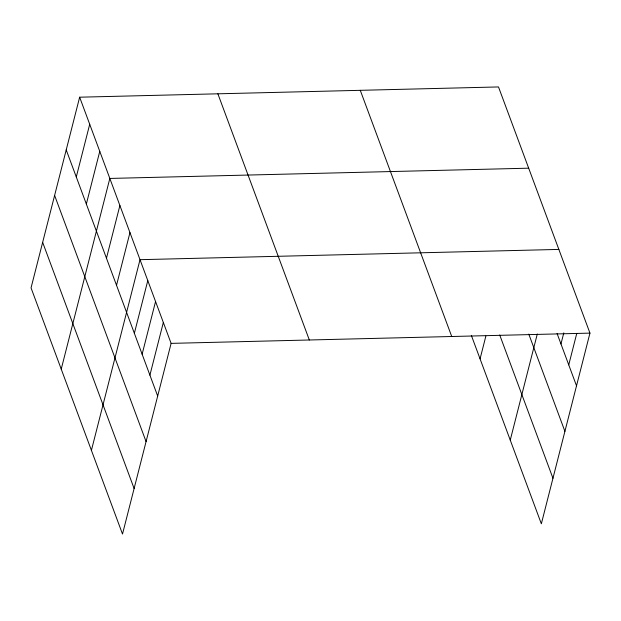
<?xml version="1.0" encoding="UTF-8"?>
<svg xmlns="http://www.w3.org/2000/svg" width="621" height="621" viewBox="0 0 621 621"><rect width="100%" height="100%" fill="white"/><g stroke="black" fill="none" stroke-linecap="round" stroke-linejoin="round"><path stroke-width="0.93" d="M79.651 97.194L31.05 287.88L122.508 534.06L171.109 343.374L79.651 97.194L498.492 86.94L589.95 333.12L541.349 523.806L471.347 335.394M76.282 176.969L89.711 124.278M86.342 204.053L99.771 151.353M61.231 369.122L109.832 178.437L528.673 168.182M106.463 258.212L119.892 205.512M116.523 285.287L129.96 232.596M91.411 450.357L140.02 259.679L558.853 249.417M134.361 333.291L147.79 280.599M142.131 354.218L155.56 301.527M149.909 375.146L163.339 322.454M480.072 358.86L485.87 336.093M510.252 440.103L537.297 333.989M560.973 343.964L563.798 332.872M568.743 364.884L576.754 333.454M171.109 343.374L589.95 333.12M557.084 333.5L576.521 385.812M528.789 334.106L564.908 431.347M499.726 334.991L552.954 478.263M360.273 90.324L451.731 336.504M217.87 93.81L309.328 339.99M66.222 149.894L157.68 396.066M54.617 195.429L146.075 441.601M42.655 242.345L134.113 488.517"/></g></svg>
